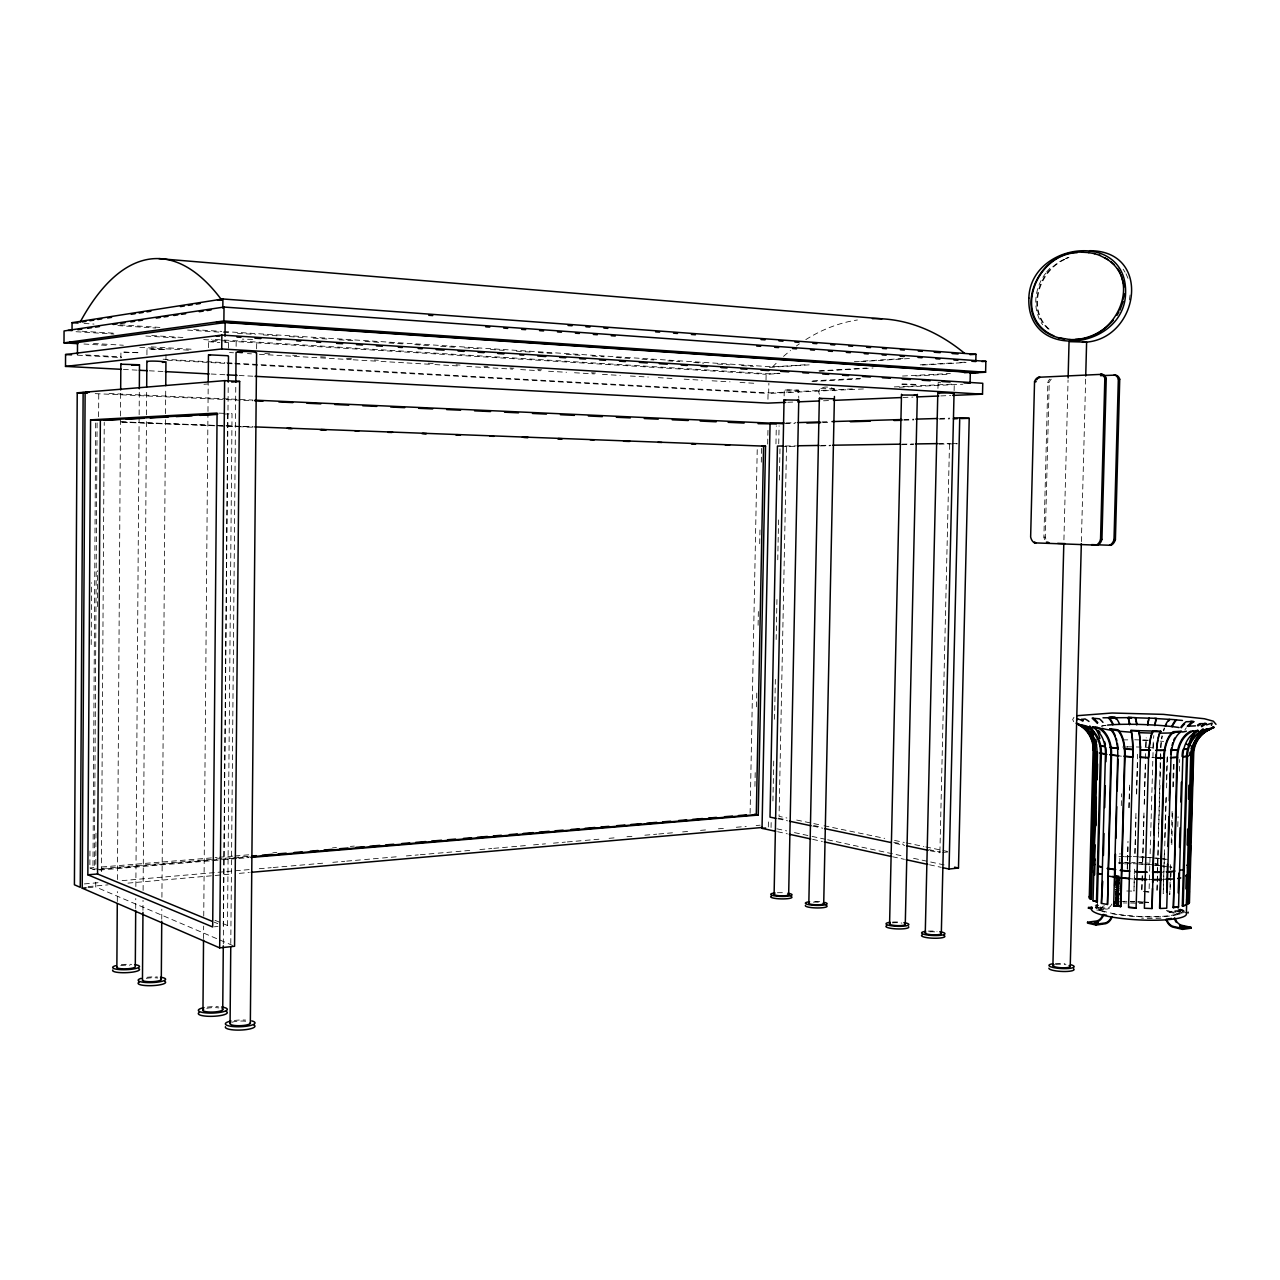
<?xml version="1.0" encoding="UTF-8"?>
<svg xmlns="http://www.w3.org/2000/svg" width="1280" height="1280" viewBox="0 0 1280 1280"><rect width="100%" height="100%" fill="white"/><g stroke="black" fill="none" stroke-linecap="round" stroke-linejoin="round"><path stroke-width="0.75" stroke-dasharray="5 3.75" d="M97.088 422.912L94.352 869.808L89.856 867.968L89.968 850.016M91.2 644.56L91.568 582.72M95.664 422.976L92.96 869.232L214.48 859.12M232.736 945.488L95.728 886.976L95.776 879.008M95.792 864.384L96 830.416M97.376 606.64L97.6 570.688M98.608 416.704L98.768 392.784M101.44 871.664L104.24 422.352M117.296 901.552L117.36 891.568M117.44 879.568L120.48 417.968M120.496 415.968L120.656 391.984M120.88 358.016L120.928 352.016L139.584 352.784L120.928 352.016M135.712 908.512L135.776 898.512M135.856 886.528L139.136 416.752M139.152 414.752L139.312 390.768M142.96 910.352L143.04 900.352M143.104 890.368L146.48 416.832M146.496 414.832L146.688 388.848M146.928 354.896L146.96 348.896L166.032 349.68L146.96 348.896M161.76 919.248L161.824 909.248M161.92 897.264L165.536 415.632M165.552 413.632L165.728 389.648M165.952 359.68L166 353.68M203.552 938.576L203.664 926.112M203.744 916.144L207.952 413.392M207.968 411.488L208.208 383.44M208.496 347.664L208.56 341.504L217.312 341.248M223.312 943.84L228.224 384.176M228.544 348.192L228.592 342.208L224.8 341.632M227.488 925.472L232.032 413.68L227.776 413.504L223.28 925.904L227.488 925.472L214.704 920.208M230.784 943.52L235.792 384.304M236.128 346.352L236.192 338.368M256.64 348.88L256.704 340.896M750.096 813.344L757.248 448.32M754.928 786.384L755.2 772.464M756.496 706.832L756.8 690.912M758.096 625.28L758.4 609.36M759.696 543.712L760.016 527.808M761.296 462.16L761.584 448.24M766.016 380.112L766.128 374.32L779.984 373.504M767.952 399.264L768.064 393.472L863.488 388.944M767.68 444.096L768 428.128M234.816 363.2L768.688 392.912L768.88 383.232M768.304 826.944L768.464 818.976M775.952 443.856L776.304 425.888M771.056 827.536L771.216 819.552M778.736 443.808L779.088 425.824M772.928 800.976L773.76 759.12M774.56 719.248L775.36 679.392M776.16 639.52L776.992 597.664M777.76 559.792L778.56 519.92M779.36 480.064L780 448.176M784.128 395.904L784.256 389.92L798.464 390.08L798.8 398.256M794.448 446.304L786.528 446.432L779.056 816.368L786.88 818M819.44 394.272C814.368 384.048 839.776 385.152 834.48 394.448M937.92 388.448L938.192 382.352M947.616 851.984L939.888 852.784L949.504 443.424L957.28 443.744M954.112 390.624L954.256 384.624M1044.736 539.632A9.04 6.336 -88.9 0 1 1043.904 537.136L1047.84 382.416A7.12 4.944 -84.7 0 1 1049.888 379.104M1045.856 539.056A9.04 6.352 -88.9 0 1 1045.28 537.152L1049.232 382.512A7.104 4.944 -84.7 0 1 1051.28 379.2M1063.92 539.856L1068.064 379.952M1081.376 541.584L1085.68 378.016M1098.4 907.36L1096.448 907.712L1097.888 907.488M1098.64 907.52L1095.856 907.28L1098.112 907.568M1097.296 907.072L1097.392 903.088M1119.728 863.136L1120 853.232M1121.296 805.648L1121.616 793.76M1127.216 869.024L1127.984 841.296M1128.896 807.616L1129.6 781.856M1127.392 869.184L1127.984 847.376M1129.072 807.728L1129.616 787.904M1134.416 869.168L1133.984 891.12L1134.416 875.264M1134.848 853.312L1136 811.712M1136.48 793.872L1137.568 754.256M1135.024 853.456L1136 817.776M1136.656 793.984L1137.584 760.288M1142.224 875.6L1141.776 891.472L1142.352 875.456M1142.608 861.728L1143.984 812.128M1144.192 804.208L1145.408 760.56M1145.456 758.576L1145.632 752.64M1142.736 861.584L1144 816M1144.32 804.096L1145.536 760.496M1143.6 891.6L1149.04 892L1153.2 746.992A28.032 3.536 -87.7 0 1 1153.424 741.2M1160.448 753.536L1156.976 892.608M1157.024 890.624L1158.416 840.928M1158.64 832.976L1159.984 785.28M1160.192 777.328L1160.976 749.504M208.56 341.68L219.84 342.624M798.96 390.288L784.256 390.016M1164.336 853.744L1163.216 893.584L1166.368 795.888M1164.784 837.808L1165.952 795.968M1166.4 780.032L1167.136 754.128M1166.592 787.936L1167.536 754.08M1170.592 864.688L1169.744 894.656L1170.864 878.592M1171.216 842.72L1172.176 808.784M1172.8 786.816L1173.536 760.848M1170.928 876.608L1171.2 866.624M1171.824 844.656L1172.784 810.72M1173.456 786.768L1174.192 760.816M1177.792 826.576L1178.064 816.704M1179.36 771.296L1179.696 759.456M1177.888 911.744L1180.784 911.584M1188.096 912.976L1179.424 911.12L1179.456 910.256L1171.44 911.328A10.368 7.056 -80.3 0 1 1167.632 910.384M1179.136 911.584L1178.096 911.552M1178.736 911.632L1180.256 911.68M1129.376 299.952L1130.176 294.496M228.592 342.208L224.656 342.656M834.608 388.448L819.552 388.288M1111.856 904L1111.312 905.072A10.384 7.312 80.4 0 1 1104.928 908.064L1096.656 906.24L1096.624 907.104L1106.016 909.104A11.264 7.92 80.4 0 0 1111.808 905.664M1097.712 907.696L1095.856 907.504L1097.92 907.6M1045.76 273.184C1034.432 287.568 1031.824 309.312 1042.624 324.736M1149.04 892L1143.728 891.456M1046.64 271.936L1050.704 267.36M1073.952 717.344L1072.656 719.488L1073.744 721.728M1064.128 259.328C1037.808 271.024 1025.44 311.136 1050.16 330.672M1064.832 259.408C1039.216 270.896 1026.336 309.504 1049.584 329.52M1065.456 258.592L1068.256 257.392M1066.144 258.656L1068.944 257.456M1095.904 907.392L1098.64 907.808M1101.264 726.16L1105.552 725.312M1179.424 911.12L1170.352 912.272A11.232 7.648 -80.3 0 1 1166.432 910.384M1178.768 911.776L1180.608 911.408L1178.528 911.296M1183.312 912.768L1180.112 913.184A10.416 7.056 -80.3 0 1 1174.784 910.64M1098.784 909.248L1106.992 908.192M1098.912 910.112L1107.136 909.056M214.448 926.8L217.984 926.448M88 887.648L95.728 886.976M84.352 883.92L98.272 882.704M122.128 880.64L233.424 870.96M235.408 870.784L249.328 869.584M259.264 868.72L271.184 867.68M273.184 867.504L289.072 866.128M291.072 865.952L306.96 864.576M308.96 864.4L324.848 863.008M332.8 862.32L344.736 861.296M346.72 861.12L362.624 859.728M364.608 859.568L380.512 858.176M382.496 858L398.4 856.624M406.352 855.936L418.272 854.896M420.256 854.72L436.16 853.344M438.144 853.168L454.048 851.792M456.032 851.616L471.936 850.24M479.888 849.536L491.808 848.512M493.792 848.336L509.696 846.944M511.68 846.784L525.6 845.568M533.552 844.88L545.472 843.84M553.424 843.152L565.344 842.112M567.344 841.936L583.232 840.56M585.232 840.384L599.136 839.184M609.072 838.32L617.024 837.616M626.96 836.752L634.912 836.064M644.848 835.2L656.784 834.176M658.768 834L672.688 832.784M682.624 831.92L690.576 831.232M700.512 830.368L708.464 829.68M718.4 828.816L726.352 828.128M736.288 827.264L746.224 826.4M756.16 825.536L760.128 825.184M88.192 886.608L108.08 884.864M127.968 883.12L231.376 874.048M239.328 873.36L249.28 872.48M216.464 858.96L250.336 856.144M98.32 869.472L249.408 856.88M99.728 870.048L221.088 859.92M223.072 859.744L237.008 858.576M238.992 858.416L248.944 857.584M89.856 867.968L93.84 867.632M101.792 866.976L217.136 857.44M219.12 857.264L233.04 856.112M235.024 855.952L248.944 854.8M272.816 852.832L276.784 852.496M332.48 847.888L336.448 847.568M350.368 846.416L354.352 846.08M203.936 384.288L207.904 383.968M1180.08 914.064L1179.008 914.128A11.28 7.648 -80.3 0 1 1173.664 910.144M223.76 331.52L772.624 366.848L808.512 364.56M854.384 361.648L906.224 358.352M769.44 367.376L809.168 364.864M860.8 361.584L910.448 358.448M779.248 373.232L769.312 373.824L211.488 339.264M818.96 370.88L866.608 368.048M920.224 364.864L951.984 362.976M959.936 362.496L965.888 362.144M819.568 371.168L873.024 368M922.512 365.056L954.192 363.184M956.16 363.072L966.064 362.48M812.752 380.864L860.624 378.288M902.512 376.048L950.368 373.472M811.968 381.504L859.888 378.944M915.808 375.952L949.744 374.144M224.048 414.096L232.032 413.68M768.688 392.912L854.416 388.816M894.288 386.912L954.112 384.048M899.28 387.248L962.896 384.224M787.744 402.288L795.696 401.952M823.52 400.8L829.488 400.544M903.008 397.488L912.96 397.072M940.784 395.92L950.72 395.504M786.032 422.944L796.016 422.64M821.968 421.888L829.952 421.648M903.824 419.488L913.808 419.184M939.776 418.432L949.76 418.144M785.072 423.648L794.976 423.36M822.688 422.56L830.608 422.336M903.872 420.208L913.776 419.92M939.52 419.184L949.424 418.896M785.344 445.952L795.872 445.936M820.944 445.408L830.832 445.248M902.032 444.144L913.904 443.968M938.352 443.744L950.224 443.552M820.224 445.92L830.128 445.76M901.488 444.688L913.376 444.496M939.136 444.112L956.976 443.84M252.576 339.392L242.352 339.12M1043.904 537.136L1045.28 537.152M1126.784 890.992L1133.984 891.12M781.664 446.24L786.528 446.432M121.04 421.824L252.736 426.816M121.6 421.968L253.2 426.96M122.496 422.288L236.272 426.592M238.272 426.672L252.24 427.2M218.864 413.136L225.984 413.424M109.104 393.52L252.944 400.064M95.2 393.632L252.928 400.784M123.376 369.424L137.344 370.16M149.312 370.784L163.28 371.52M211.168 374.016L225.136 374.752M239.104 375.488L255.056 376.32M85.408 354.896L121.264 356.896M163.104 359.216L224.864 362.656M226.848 362.768L232.832 363.104M77.536 355.184L121.456 357.616M167.344 360.16L225.232 363.376M227.216 363.488L233.216 363.824M235.2 363.936L768.064 393.472M93.456 343.472L123.344 345.232M151.232 346.864L191.088 349.216M264.8 353.552L272.768 354.032M292.688 355.2L296.672 355.44M320.592 356.832L326.56 357.184M346.496 358.368L352.464 358.72M374.384 360L378.368 360.24M428.176 363.168L434.16 363.52M456.08 364.816L460.064 365.056M483.968 366.448L487.952 366.688M509.872 367.984L513.856 368.208M537.76 369.616L541.744 369.856M591.552 372.784L595.536 373.024M83.936 344.016L109.872 345.536M139.776 347.296L191.632 350.336M229.52 352.544L233.504 352.784M247.456 353.6L251.456 353.84M259.424 354.304L351.152 359.664M353.152 359.792L379.072 361.312M381.072 361.424L404.992 362.832M406.992 362.944L432.912 364.464M434.912 364.576L458.832 365.984M466.816 366.448L512.688 369.136M520.656 369.6L540.592 370.768M548.576 371.232L566.528 372.288M574.496 372.752L594.448 373.92M602.416 374.384L620.368 375.44M630.336 376.016L648.288 377.072M658.256 377.648L674.208 378.592M684.176 379.168L702.128 380.224M712.096 380.8L730.048 381.856M740.016 382.448L755.968 383.376M82 331.232L113.872 333.2M151.728 335.552L185.584 337.648M76.032 331.712L113.92 334.064M145.84 336.032L175.76 337.872M203.68 339.6L766.128 374.32M1047.84 382.416L1049.232 382.512M119.984 324.848L159.904 327.408M193.824 329.6L221.776 331.392M84.032 323.44L94 324.08M117.904 325.6L155.76 328.032M187.648 330.08L221.52 332.256M223.504 332.368L229.488 332.752M237.456 333.264L255.392 334.416M263.36 334.928L279.296 335.952M289.264 336.592L305.2 337.616M313.168 338.128L329.104 339.152M339.072 339.792L355.008 340.8M364.976 341.44L378.912 342.336M388.88 342.976L404.816 344M414.784 344.64L430.72 345.664M440.688 346.304L454.64 347.2M464.592 347.824L480.528 348.848M490.496 349.488L504.448 350.384M516.4 351.152L530.352 352.048M538.32 352.56L554.256 353.584M566.208 354.352L580.16 355.248M592.112 356L604.064 356.768M616.032 357.536L629.968 358.432M641.92 359.2L653.888 359.968M667.824 360.864L679.792 361.632M693.728 362.528L703.696 363.152M717.648 364.048L729.6 364.816M741.552 365.584L753.504 366.352M940.816 382.816L938.064 382.464M1096.688 909.984L1097.792 910.16A11.296 7.92 80.4 0 0 1104.208 905.504M1096.016 907.952L1095.2 907.728M796.672 820.048L822.112 825.344M824.064 825.744L884.72 838.368M894.512 840.416L904.288 842.448M906.24 842.848L923.856 846.528M925.808 846.928L947.344 851.408M778.464 818.144L786.272 819.776M813.632 825.504L821.44 827.152M893.728 842.272L903.504 844.32M928.896 849.632L940.624 852.096M777.824 818.784L787.584 820.832M812.96 826.144L822.736 828.192M894.976 843.36L904.736 845.408M930.112 850.736L939.888 852.784M1179.456 910.256L1184.656 911.376M1169.456 911.264L1178.128 913.12M1169.28 912.112L1177.936 913.984M776.912 828.816L786.672 830.912M794.48 832.608L810.096 835.984M812.048 836.4L825.712 839.344M827.664 839.776L903.808 856.224M913.568 858.32L946.768 865.488M777.616 831.728L787.36 833.856M812.672 839.36L822.416 841.488M892.544 856.752L904.4 859.328M929.568 864.8L941.28 867.36M1095.856 907.504L1097.712 907.84M214.16 922.144L217.808 923.648M1123.152 269.184L1125.056 272.208M1126 273.728L1128.144 278.608M772.624 366.848A298.352 189.632 88.9 0 1 778 361.488M783.52 356.4A298.352 189.632 88.9 0 1 790.592 350.448M796.384 346.016A298.352 189.632 88.9 0 1 799.328 343.904M805.808 339.616A298.352 189.632 88.9 0 1 857.408 319.984M1184.832 730.016A29.328 19.984 -83.3 0 1 1186.336 727.776M1153.072 747.056A28.96 3.648 -87.7 0 1 1153.312 741.104M1153.6 738.352A28.032 3.536 -87.7 0 1 1153.808 735.568M1145.792 746.688A28.928 3.728 -87.6 0 1 1146.208 737.776M1145.92 746.608A28 3.616 -87.6 0 1 1146.32 737.984M1160.624 747.568A29.056 12.32 -85.7 0 1 1161.984 735.808M1163.392 730.416A29.056 12.32 -85.7 0 1 1164.256 727.952M1161.04 747.52A28.112 11.92 -85.7 0 1 1162.352 736.128M1163.712 730.912A28.112 11.92 -85.7 0 1 1164.544 728.512M1178.704 909.008A41.696 7.232 3 0 1 1139.872 916.432A41.696 7.232 3 0 1 1098.656 905.264M1119.44 901.76A41.696 7.232 3 0 1 1127.376 901.616M1130.832 901.632A41.696 7.232 3 0 1 1134.368 901.728M1137.92 901.856A41.696 7.232 3 0 1 1148.544 902.592M1180.304 909.008A43.376 7.52 3 0 1 1161.472 916.736A43.376 7.52 3 0 1 1108.512 912.976M1104.72 912.032A43.376 7.52 3 0 1 1099.6 904.032M1123.424 901.344A43.376 7.52 3 0 1 1126.928 901.328M1130.512 901.344A43.376 7.52 3 0 1 1134.192 901.44M1143.44 901.904A43.376 7.52 3 0 1 1148.928 902.336M1101.856 726.128A43.52 4.128 2.1 0 1 1106.08 725.28M1103.088 906.112A10.416 7.296 80.4 0 1 1096.704 909.12M1166.064 879.168A47.6 7.472 2.8 0 1 1162.8 879.328M1152.208 879.488A47.6 7.472 2.8 0 1 1148.496 879.44M1124.48 863.856A47.6 7.472 2.8 0 1 1127.984 863.856M1138.816 864.128A47.6 7.472 2.8 0 1 1142.464 864.32M1146.112 864.544A47.6 7.472 2.8 0 1 1149.728 864.816M1153.28 865.12A47.6 7.472 2.8 0 1 1158.464 865.648M1160.128 865.856A47.6 7.472 2.8 0 1 1164.976 866.496M1124.672 856.752A47.6 7.328 2.8 0 1 1128.176 856.752M1139.008 857.04A47.6 7.328 2.8 0 1 1144.496 857.312M1146.304 857.44A47.6 7.328 2.8 0 1 1149.92 857.696M1153.472 858A47.6 7.328 2.8 0 1 1158.656 858.528M1160.336 858.72A47.6 7.328 2.8 0 1 1166.72 859.584M1133.088 879.008A49.152 7.712 2.8 0 1 1129.232 878.704M1118.752 863.696A49.152 7.712 2.8 0 1 1131.28 863.664M1133.136 863.696A49.152 7.712 2.8 0 1 1146.32 864.32M1148.176 864.448A49.152 7.712 2.8 0 1 1153.712 864.912M1155.504 865.088A49.152 7.712 2.8 0 1 1160.784 865.664M1162.48 865.888A49.152 7.712 2.8 0 1 1167.392 866.576M1168.944 866.816A49.152 7.712 2.8 0 1 1171.92 867.328M1118.944 856.608A49.152 7.568 2.8 0 1 1131.472 856.56M1133.344 856.608A49.152 7.568 2.8 0 1 1138.976 856.8M1140.864 856.896A49.152 7.568 2.8 0 1 1146.512 857.216M1148.384 857.344A49.152 7.568 2.8 0 1 1153.904 857.808M1155.712 857.968A49.152 7.568 2.8 0 1 1160.992 858.544M1162.688 858.752A49.152 7.568 2.8 0 1 1167.584 859.424M1123.408 902.976A47.552 8.288 3 0 1 1126.912 902.976M1130.48 903.008A47.552 8.288 3 0 1 1143.216 903.568M1177.664 908.784A47.552 8.288 3 0 1 1183.424 910.976M1160.976 918.208A46.064 8 3 0 1 1141.632 918.192M1095.152 905.392A46.064 8 3 0 1 1097.856 904.368M1130.768 901.76A46.064 8 3 0 1 1134.272 901.84M1137.808 901.984A46.064 8 3 0 1 1143.12 902.288M1144.88 902.416A46.064 8 3 0 1 1148.368 902.688M1182.064 909.44A46.064 8 3 0 1 1184.048 910.752M1118.496 862.704A46.096 7.216 2.8 0 1 1123.328 862.592M1124.992 862.576A46.096 7.216 2.8 0 1 1128.384 862.576M1138.88 862.848A46.096 7.216 2.8 0 1 1142.432 863.024M1154.592 863.952A46.096 7.216 2.8 0 1 1157.92 864.32M1124.528 862.336A47.6 7.44 2.8 0 1 1128.016 862.336M1131.584 862.384A47.6 7.44 2.8 0 1 1135.216 862.48M1138.864 862.624A47.6 7.44 2.8 0 1 1142.512 862.8M1146.16 863.024A47.6 7.44 2.8 0 1 1149.76 863.296M1155.072 863.76A47.6 7.44 2.8 0 1 1158.496 864.128M1122.784 739.888A47.712 4.864 2.2 0 1 1127.872 739.872M1142.24 740.144A47.712 4.864 2.2 0 1 1147.728 740.368M1160.224 741.136A47.712 4.864 2.2 0 1 1163.616 741.408M1155.616 757.68A47.696 5.024 2.2 0 1 1151.872 757.616M1122.592 747.04A47.696 5.024 2.2 0 1 1127.664 747.008M1149.36 747.6A47.696 5.024 2.2 0 1 1152.976 747.808M1121.44 756.16A49.264 5.184 2.2 0 1 1118 755.824M1127.168 746.832A49.264 5.184 2.2 0 1 1132.64 746.88M1136.352 746.96A49.264 5.184 2.2 0 1 1147.68 747.36M1134.688 739.792A49.28 5.024 2.2 0 1 1149.76 740.32M1055.424 963.52A12.608 2.528 2.9 0 1 1064.944 963.744M1055.52 964.48A8.672 1.744 2.9 0 1 1065.968 964.736M121.376 964.656A13.472 2.688 -2.1 0 1 131.616 964.368M120.72 965.68A9.264 1.84 -2.1 0 1 129.904 965.184M146.944 977.28A13.776 2.832 -2.1 0 1 157.424 976.976M146.32 978.368A9.472 1.952 -2.1 0 1 157.808 978.016M234.352 1020.464A14.816 3.36 -1.9 0 1 245.632 1020.08M232.048 1022.24A10.192 2.32 -1.9 0 1 248.176 1021.664M207.28 1007.088A14.496 3.2 -2 0 1 218.32 1006.72M206.768 1008.304A9.968 2.192 -2 0 1 218.864 1007.904M777.392 892.736A10.672 1.872 1.3 0 1 782.832 892.736M814.752 901.488A10.896 1.952 1.5 0 1 820.336 901.76M813.344 902.144A7.504 1.344 1.5 0 1 820.768 902.496M892.592 922.064A11.44 2.144 1.9 0 1 901.296 922.272M892.368 922.864A7.872 1.472 1.9 0 1 901.904 923.088M928.176 931.12A11.696 2.224 2.1 0 1 937.056 931.344M929.76 931.808A8.048 1.536 2.1 0 1 937.76 932.192M901.824 384.144L917.6 384.416L901.824 384.144"/><path stroke-width="1.5" d="M77.952 343.68L64 342.864L64.064 330.976L224.016 307.056L985.856 361.312L985.6 372.24L969.712 373.088M121.376 369.328L65.504 366.4L65.568 354.528L221.856 335.088L982.768 383.28L982.512 394.176L952.704 395.408M971.824 361.264L975.808 361.552L975.984 354.288L222.912 298.976L72.08 322.672L72.032 330.608L68.128 330.368M83.136 392.336L77.232 392.816L74.416 884.784L80.24 887.312L83.136 392.336L89.024 392.352M77.44 354.448L77.52 342.528L225.136 322.56L225.008 336.32M82.208 888.16L85.12 392.176L224.624 380.64L239.648 381.408L234.56 946.272L219.68 947.872L82.208 888.16L86.08 887.824M87.84 874.8L90.576 419.84L217.088 413.056L212.688 926.976L87.84 874.8L97.552 873.984L212.336 921.392M97.552 873.984L100.352 420.208L217.824 414.032M116.864 967.504L117.28 903.552M120.672 389.984L120.848 364M135.696 910.512L135.296 966.48A9.264 1.84 -2.1 0 1 125.776 968.848A9.264 1.84 -2.1 0 1 116.96 967.024M139.328 388.768L139.488 364.768L120.848 364.208L121.648 364.496M142.464 980.272L142.96 912.352M146.688 386.864L146.88 360.88M161.296 979.2L161.744 921.248M165.76 385.664L165.936 361.68M202.96 1010.464L203.536 940.08M208.224 381.568L208.448 355.488M65.504 366.4L221.728 348.96L221.856 335.088M222.832 308.192L222.912 298.976M64 342.864L223.888 320.96L224.016 307.056M219.68 947.872L224.624 380.64M222.736 1009.792L223.296 945.84M228.256 382.176L228.48 356.192M230.08 1023.408L230.752 947.52M235.808 382.304L236.08 352.352M250.336 1023.296L256.592 352.88M1064.56 339.024C1005.616 329.728 1032.416 247.648 1083.152 252.304M1053.792 335.84C1011.056 317.328 1036.08 253.584 1077.184 252.704M763.568 446.224L756.304 814.64L251.392 856.72M250.928 857.424L758.24 815.056L765.536 446.192L254.736 426.896M775.664 831.312L762.032 828.336L770.064 423.408L784.032 422.992M774.096 894.56L784.048 399.904M788.656 894.896L798.752 400.16L784.048 399.904L785.536 400.192M808.832 903.104L819.344 398.272M823.712 903.808L834.432 396.448M889.584 923.776L901.504 394.24M905.264 924.528L917.36 394.384M925.264 932.912L937.824 392.432M941.312 933.696L954.064 392.624M949.04 869.04L959.744 417.84L969.216 418.32L958.48 868.016L949.04 869.04L943.2 867.776M1102.08 374.32L1038.704 377.264A7.232 4.992 -84.8 0 0 1034.544 381.68L1030.64 536.992A9.168 6.384 -88.9 0 0 1034.512 542.864L1097.536 545.168A9.344 6.704 -88.9 0 0 1101.936 539.408L1106.24 378.464A7.36 5.248 -84.2 0 0 1102.08 374.32L1100.672 374.208A7.376 5.248 -84.2 0 1 1104.832 378.368L1106.24 378.464M1052.896 965.568L1063.808 543.84M1068.112 377.952L1069.04 341.984L1070.176 341.664L1086.608 342.112L1085.728 376.016M1070.224 966.464L1081.328 543.584M1087.552 922.208L1087.52 923.104L1096.096 925.072L1105.776 923.696A11.616 8.08 -79.6 0 0 1112.288 916.624L1111.152 917.648A10.704 7.456 -79.6 0 1 1104.656 923.024L1096.128 924.176L1087.552 922.208L1096.064 921.072A10.656 7.456 -79.5 0 0 1102.56 915.728L1103.12 914.448L1106.544 915.216M1091.728 908.88L1088.416 908.16L1091.728 906.88M1081.776 725.488A29.984 29.744 -28.9 0 1 1095.36 751.152L1091.408 899.248L1090.432 899.232L1089.264 897.92L1093.136 749.456A28.944 28.176 45.6 0 0 1092.688 743.616M1090.832 872.736L1091.2 858.816M1092.048 827.024L1092.464 811.12M1093.36 777.312L1093.792 761.424M1090.88 874L1091.376 857.696M1092.144 826.128L1092.64 810.144M1093.424 778.256L1093.856 762.304M1090.432 899.232L1094.384 751.152A29.024 28.784 -28.9 0 0 1078.704 724.832L1076.16 723.2L1079.136 723.968M1097.536 545.168L1096.128 545.152A9.344 6.704 -88.9 0 0 1100.544 539.392L1104.832 378.368M1093.744 860.56L1096.64 751.952M1093.04 900.704L1097.008 752.096A29.2 26.256 -77.4 0 0 1082.864 726.208L1080.56 724.64L1086.688 726.08A30.272 27.2 -77.4 0 1 1101.344 752.88L1097.344 901.968L1093.04 900.704L1097.344 901.968M1094.608 860.656L1095.04 844.864M1095.504 827.072L1096.304 797.44M1096.768 779.664L1097.52 752M1094.608 874.912L1095.04 859.056M1095.936 825.36L1096.304 811.488M1097.152 779.792L1097.568 763.936M1098.128 922.384L1095.856 922.592L1097.584 922.416M1096.096 925.072L1096.128 924.176M1096.464 902.016L1100.448 752.928A29.296 26.336 -77.4 0 0 1086.272 726.96L1080.384 725.072M1097.168 922.56L1094.496 922.208L1097.872 922.496M1095.056 727.2L1100.064 728.08A30.576 21.712 -82.6 0 1 1111.552 754.528L1107.504 904.48L1101.44 903.392L1105.456 753.824A29.52 20.992 -82.6 0 0 1094.336 728.288L1092.352 727.248L1093.344 726.688M1102.72 881.376L1101.44 903.392M1103.424 855.456L1104 833.52M1104.704 807.6L1105.296 785.664M1105.936 761.728L1106.144 753.76A30.496 21.696 -82.6 0 0 1105.872 747.696M1114.016 539.536L1118.336 379.152A7.44 5.328 -84.1 0 0 1114.112 375.008L1115.504 375.104A7.44 5.328 -84.1 0 1 1119.728 379.248L1115.408 539.552A9.408 6.8 -88.8 0 1 1110.944 545.28L1109.536 545.28A9.408 6.8 -88.8 0 0 1114.016 539.536L1115.408 539.552M1113.664 905.744L1117.744 755.376A29.776 13.36 -85.4 0 0 1110.944 730.16L1109.792 728.72L1118.032 729.808A30.832 13.76 -85.4 0 1 1125.024 755.888L1120.912 906.512L1113.664 905.744L1120.912 906.512M1114.112 905.6L1114.224 901.648M1114.64 885.824L1115.504 854.176M1115.936 838.352L1116.784 806.704M1117.216 790.88L1118.08 759.232M1120.464 906.656L1124.576 756A29.84 13.312 -85.4 0 0 1117.808 730.72L1109.696 729.168M1128.688 907.312L1136.24 907.872L1128.544 907.472L1132.816 756.432A30.96 4.256 -87.6 0 0 1131.152 730.656L1131.072 731.6A29.952 4.128 -87.6 0 1 1132.688 756.56M1136.096 908.032L1140.4 756.832A30.992 4.16 -87.6 0 0 1138.784 731.04L1138.704 731.984A29.984 4.032 -87.6 0 1 1140.256 756.96M1152.448 888.496L1152.08 908.56L1156.288 757.408A30.048 5.776 -89.7 0 1 1160.208 732.592L1160.768 731.232L1138.16 730.656M1152.608 882.544L1153.776 840.784M1153.936 834.816L1155.056 795.056M1155.216 789.088L1156.112 757.28A31.04 5.968 -89.7 0 1 1156.224 754.192M1159.552 908.304L1163.792 757.28A31.024 15.392 87.7 0 1 1173.12 731.696L1181.424 731.168L1180.064 732.528A29.984 14.96 87.7 0 0 1170.992 757.296L1166.736 908.192L1160.048 908.48L1164.288 757.424A30.016 14.896 87.7 0 1 1173.312 732.624L1181.504 731.632M798.752 400.256L797.28 400.4M1166.704 892.128L1167.488 864.336M1167.984 846.48L1168.816 816.704M1169.264 800.816L1170.048 773.024M1198.304 730.864L1196.144 731.776A29.856 22.432 83.3 0 0 1182.832 756.608L1178.56 906.944L1173.376 907.632L1176.912 756.864A30.912 23.168 83.3 0 1 1190.64 731.184L1198.304 730.864L1195.504 730.64M1173.376 907.632L1177.648 756.992A29.904 22.416 83.3 0 1 1190.944 732.112L1193.104 731.2M1178.224 892.944L1178.784 873.168M1179.52 847.456L1180.08 827.68M1180.8 801.968L1181.36 782.192M1190.736 754.144L1186.368 904.992L1183.2 906L1182.304 905.872L1186.576 755.936A30.784 28.304 70.7 0 1 1203.328 730.048L1209.328 729.008L1206.832 730.432A29.712 27.344 70.6 0 0 1190.656 755.44M1174.88 918L1175.392 919.328A10.832 7.872 78.8 0 0 1181.984 925.344L1190.992 927.328L1190.976 928.224L1182.656 929.392L1182.688 928.496L1173.68 926.496A10.864 7.872 78.9 0 1 1167.088 920.464L1166.576 919.12L1171.568 918.448M1183.2 906L1187.488 756.048A29.792 27.392 70.7 0 1 1203.696 730.96L1209.488 729.472M1185.92 888.912L1186.32 874.96M1187.168 845.056L1187.632 829.104M1188.48 799.2L1188.88 785.232M1187.456 875.52L1186.368 913.664A47.552 8.288 3 0 1 1136.24 919.76A47.552 8.288 3 0 1 1092 907.952M1189.408 833.952L1189.536 829.968M1190.672 790.08L1190.784 786.096M1187.584 903.648L1191.856 754.592A30.992 29.984 24.7 0 1 1209.952 728.416L1213.84 727.168L1210.352 729.312A30 29.024 24.7 0 0 1192.848 754.672L1188.576 903.728L1187.584 903.648L1188.784 890.544M1189.312 891.2L1189.024 901.072L1188.048 901.056L1188.512 885.264M1189.072 865.52L1189.744 841.824M1190.144 828L1191.056 796.416M1191.392 784.576L1192.24 754.96M1188.096 912.976L1188.128 912.112M1189.472 866.768L1190.096 844.976M1190.544 829.12L1191.344 801.392M1191.856 783.552L1192.592 757.808M1189.76 875.408L1190.608 845.808M1191.056 830.016L1191.904 800.4M1192.304 786.576L1193.152 756.976M1188.576 903.728L1189.44 902.496L1193.696 753.92A29.904 28.928 24.6 0 1 1211.152 728.64L1214.016 727.616M1129.568 724.768A27.984 4.928 -89.5 0 0 1128.464 719.232L1128.064 717.44L1131.776 717.584M1075.536 339.408C1115.616 339.92 1144.192 279.824 1104.576 257.728M1124.56 293.936L1123.04 299.344M1112.816 724.832A28.048 13.024 88.2 0 0 1109.632 719.28C1105.792 716.416 1115.104 716.496 1116.288 718.384A28.96 13.536 88.2 0 1 1119.6 724.112M1116.064 719.2L1114.928 717.408M1147.6 724.64A28.928 3.728 -87.6 0 1 1148.72 718.992L1148.976 718.096L1152.752 718.224L1156.208 718.432L1155.952 719.344A28.96 3.648 -87.7 0 0 1154.864 724.992M1123.232 301.216L1119.936 310.176M1092.352 727.248L1097.904 727.488M1183.952 926.656L1182.128 926.944L1182.72 926.4M1180.272 926.768L1183.168 926.608M1116.992 315.312L1118.96 311.888M1156.816 731.232L1153.152 731.088L1152.608 732.448A30.048 5.68 -89.7 0 0 1148.752 757.264M1094.496 922.512L1098.064 922.288M1172.128 726.848A28.176 11.888 -85.7 0 1 1175.312 721.472L1176.432 719.76L1175.168 720.656A29.104 12.272 -85.7 0 0 1171.872 726.192M1175.952 719.776L1169.296 719.264L1168.512 720.128A29.056 12.32 -85.7 0 0 1165.2 725.664M1168.656 720.96L1169.68 719.824M1113.376 320.144C1102.704 332.768 1086.208 340.384 1069.632 339.536M1180.56 926.656L1182.816 926.784M1183.232 926.736L1181.008 926.384L1182.576 927.04M1090.384 895.344L1089.232 896.528L1090.192 896.592M1129.712 724.144A28.912 5.088 -89.5 0 0 1128.56 718.432L1128.272 717.504L1131.968 717.52L1135.424 717.648L1135.728 718.56A28.912 5.184 -89.5 0 1 1136.896 724.288M1135.424 717.648L1135.632 719.376M1153.152 731.088L1152.56 731.504A31.04 5.872 -89.7 0 0 1148.576 757.136L1144.384 908.24L1152.08 908.56M1160.768 731.232L1160.16 731.648A31.04 5.968 -89.7 0 0 1159.056 734.368M1188.352 726.464A28.384 19.344 -83.3 0 1 1191.84 723.232L1193.632 721.552L1191.568 722.384A29.328 19.984 -83.3 0 0 1187.968 725.728M1192.848 721.552L1186.112 721.728A29.248 19.968 -83.3 0 0 1180.88 727.088M1201.632 726.672A28.656 25.216 -78.7 0 1 1203.952 725.232L1206.256 723.632L1199.888 723.648A29.504 25.984 -78.7 0 0 1197.504 725.12M1205.248 723.6L1203.6 724.384A29.6 26.048 -78.7 0 0 1201.2 725.856M1195.84 730.848L1198.176 730.4M1206.464 729.504L1208.224 728.864M1115.472 717.456L1108.496 717.488M1182.304 905.872L1186.368 904.992M1102.96 722.384A29.104 20.704 84.8 0 0 1099.408 718.816L1092.176 718.144L1093.936 719.936A28.224 20.032 84.9 0 1 1097.376 723.392M1209.328 729.008L1205.104 729.408M1206.512 724.848L1212.144 723.152L1211.44 725.376M1077.44 715.664L1112.048 713.008L1163.344 714.368L1204.432 718.752L1213.36 721.2L1216 724.336M1081.072 719.568L1085.024 718.944L1086.624 719.84A29.36 26.096 77.3 0 1 1088.96 721.456M1213.84 727.168L1212.64 727.056M1096.064 921.952L1097.184 921.728M227.744 355.728L208.448 354.784L210.432 355.28M255.792 352.784C255.936 350.752 225.536 351.392 242.24 352.656M82.032 321.968L85.968 321.36M89.904 320.736L93.84 320.128M97.776 319.52L101.712 318.896M107.616 317.968L111.568 317.36M131.248 314.288L135.184 313.68M139.12 313.056L143.056 312.448M146.992 311.824L150.928 311.216M180.448 306.608L184.384 305.984M188.336 305.376L192.272 304.768M196.208 304.144L200.144 303.536M77.904 329.744L81.824 329.152M87.696 328.288L91.616 327.696M95.536 327.12L99.456 326.544M113.168 324.496L117.072 323.92M120.992 323.328L124.912 322.752M130.784 321.872L134.704 321.296M138.624 320.72L142.544 320.128M156.24 318.096L160.16 317.504M164.08 316.928L168 316.352M173.872 315.472L177.792 314.896M181.712 314.304L185.632 313.728M199.328 311.696L203.248 311.104M207.168 310.528L211.088 309.936M833.808 398.816L819.376 398.384L822.192 398.752M1182.688 928.496L1190.992 927.328M1181.008 926.384L1182.144 926.64M1082.464 342.288C1138.48 342.224 1154.048 250.592 1089.616 250.704M1094.56 922.304L1097.376 922.224M1172.64 907.472L1178.56 906.944M953.2 393.744C953.952 392.8 936.544 392.608 939.168 393.584M1107.504 904.48L1110.848 754.592A29.6 21.008 -82.6 0 0 1099.728 728.992L1097.744 727.936M1088.416 908.16L1091.696 907.728M762.032 828.336L765.632 828.016M251.264 872.304L762.336 827.472M252.336 855.984L256.32 855.648M262.288 855.152L272.256 854.32M278.224 853.824L286.208 853.168M294.176 852.496L302.144 851.84M310.112 851.184L318.08 850.512M324.048 850.016L332.016 849.36M339.984 848.688L347.952 848.032M355.936 847.36L363.904 846.704M369.872 846.208L379.84 845.376M385.808 844.88L393.776 844.224M401.744 843.552L409.712 842.896M415.696 842.4L425.664 841.568M431.632 841.072L441.6 840.24M447.568 839.744L455.536 839.088M463.504 838.416L471.472 837.76M477.456 837.264L487.424 836.432M493.392 835.936L501.36 835.28M509.328 834.608L517.296 833.952M523.28 833.456L533.232 832.624M539.216 832.128L549.184 831.296M555.152 830.8L563.12 830.144M571.088 829.472L579.056 828.816M585.04 828.32L594.992 827.488M600.976 826.992L608.944 826.336M616.912 825.664L624.88 825.008M630.864 824.512L640.816 823.68M646.8 823.184L656.752 822.352M662.736 821.856L670.704 821.2M678.672 820.528L686.64 819.872M692.624 819.376L702.576 818.544M708.56 818.048L716.528 817.392M724.496 816.72L732.464 816.064M738.432 815.568L746.416 814.896M231.712 382.048L239.648 381.408M970.032 354.672L975.984 354.288M981.904 361.536L985.856 361.312M964.336 372.72L970.32 372.4L970.064 383.28L964.08 382.912M104.256 420.368L120.224 419.52M126.224 419.216L144.192 418.272M150.176 417.968L168.144 417.024M176.128 416.608L192.096 415.76M200.08 415.344L216.064 414.512M1100.512 375.664L1115.504 375.104M1187.28 726.256L1195.456 725.856M785.76 402.368L767.872 403.12L255.056 376.32M797.68 401.872L819.552 400.96M833.456 400.384L901.024 397.568M916.928 396.912L938.784 396M913.92 395.408L917.344 395.104L901.92 395.04M798.016 422.592L819.968 421.936M831.952 421.584L901.84 419.536M915.808 419.136L937.776 418.496M953.744 418.016L959.744 417.84M776.352 423.904L758.096 423.68M783.088 423.696L254.944 400.16M806.848 423.024L820.72 422.624M850.416 421.76L870.224 421.184M893.984 420.496L901.904 420.272M953.376 418.784L957.344 418.672M961.296 418.56L969.216 418.32M162.384 362.4C172.512 361.776 146.848 360.24 147.648 361.712M1102.976 717.792L1130.112 717.648M761.616 446.256L765.536 446.192M783.36 445.984L777.424 446.08L770.016 817.136L775.872 818.368M797.216 445.776L818.96 445.44M832.816 445.216L900.048 444.176M915.872 443.936L937.632 443.6M1108.4 717.888L1114.832 717.808M1034.512 542.864L1035.904 542.864A9.168 6.384 -88.9 0 1 1034.592 541.936M1100.544 539.392L1101.936 539.408M131.68 365.12L139.424 364.816M1128.016 717.856L1131.6 717.92M1153.184 731.552L1160.784 731.696M1089.264 897.92L1091.408 899.248M1190.976 928.224L1182.976 926.32L1180.352 926.864M1135.312 717.76L1149.344 718.224M1138.448 730.672L1130.8 730.288M1057.712 543.344L1065.072 543.584M1091.6 544.608L1110.944 545.28M90.576 419.84L100.352 420.208M287.088 428.24L291.072 428.4M320.976 429.536L324.976 429.68M354.88 430.816L358.864 430.976M388.768 432.112L392.752 432.256M422.672 433.392L426.656 433.536M456.56 434.672L460.544 434.832M522.352 437.168L528.336 437.408M558.24 438.528L562.24 438.688M590.144 439.744L594.128 439.904M624.048 441.04L630.016 441.264M657.936 442.32L661.92 442.464M691.824 443.6L695.824 443.76M725.728 444.896L729.712 445.04M288.176 428.56L292.16 428.704M320.112 429.76L326.096 429.984M387.984 432.336L391.984 432.48M421.92 433.616L425.92 433.776M455.856 434.912L459.856 435.056M489.792 436.192L493.792 436.336M523.728 437.472L527.712 437.632M557.664 438.768L561.648 438.912M623.536 441.248L629.52 441.488M691.408 443.824L695.408 443.984M725.344 445.104L729.344 445.264M77.232 392.816L87.216 393.28M254.928 400.88L262.912 401.232M278.896 401.968L292.864 402.592M306.848 403.232L320.816 403.856M334.8 404.496L348.768 405.136M362.752 405.76L376.72 406.4M390.704 407.024L404.672 407.664M418.656 408.304L432.64 408.928M446.608 409.568L460.592 410.192M474.56 410.832L490.528 411.552M504.512 412.192L518.496 412.832M532.464 413.456L546.448 414.096M560.416 414.72L574.4 415.36M588.368 415.984L602.352 416.624M616.32 417.264L630.304 417.888M644.272 418.528L658.256 419.152M672.224 419.792L688.208 420.512M700.192 421.056L716.16 421.792M728.144 422.32L744.112 423.056M1130.704 730.672L1138.336 731.04M139.328 370.272L147.312 370.688M165.28 371.616L209.168 373.92M227.136 374.848L237.104 375.376M1082.448 252.224L1089.024 252.624M65.568 354.528L71.552 354.848M1154.576 718.464L1169.184 719.36M69.712 342.08L77.52 342.528M221.728 348.96L982.512 394.176M216.368 335.776L219.824 336M236.96 337.072L240.944 337.328M254.896 338.208L260.864 338.576M276.8 339.584L280.784 339.84M296.72 340.848L300.704 341.088M316.64 342.096L320.624 342.352M336.56 343.36L342.544 343.728M356.496 344.608L362.464 344.992M376.416 345.872L382.384 346.24M398.32 347.248L402.304 347.504M418.24 348.496L422.224 348.752M436.176 349.632L444.144 350.128M458.08 351.008L464.064 351.392M478 352.272L483.984 352.64M497.92 353.52L503.904 353.904M519.84 354.912L523.824 355.152M537.776 356.032L545.744 356.544M559.68 357.424L565.664 357.792M579.6 358.672L585.584 359.056M599.52 359.92L605.504 360.304M619.44 361.184L625.424 361.568M639.36 362.432L647.328 362.944M659.296 363.696L667.264 364.192M681.2 365.072L687.184 365.456M701.12 366.336L707.104 366.704M721.04 367.584L727.024 367.968M740.96 368.848L746.944 369.216M760.88 370.096L768.848 370.608M780.8 371.36L788.768 371.856M802.72 372.736L808.688 373.104M822.64 373.984L828.624 374.368M842.56 375.248L848.544 375.616M862.48 376.496L870.448 377.008M882.4 377.76L890.368 378.256M902.32 379.008L910.288 379.52M922.24 380.272L930.208 380.768M942.16 381.52L950.128 382.032M1034.544 381.68L1035.952 381.776A7.232 4.992 -84.8 0 1 1036.16 381.2M72.08 322.672L78.048 323.056M223.888 320.96L985.6 372.24M218.384 321.712L978.24 372.624M216.48 321.984L975.712 372.768M1038.704 377.264L1040.096 377.36A7.232 4.992 -84.8 0 0 1038.4 378.128M1118.336 379.152L1119.728 379.248M485.776 326.832L489.76 327.104M503.712 328.096L507.696 328.384M521.632 329.376L525.616 329.648M539.568 330.64L543.552 330.928M557.488 331.904L561.472 332.192M575.424 333.184L579.408 333.456M593.344 334.448L597.328 334.736M611.28 335.728L615.264 336M756.688 346.032L760.672 346.304M774.624 347.296L778.608 347.584M792.544 348.56L796.528 348.848M810.48 349.84L814.464 350.112M828.4 351.104L832.384 351.392M846.336 352.384L850.32 352.656M864.256 353.648L868.24 353.936M882.192 354.912L886.176 355.2M900.112 356.192L904.096 356.48M918.048 357.456L922.032 357.744M935.968 358.736L939.952 359.008M953.904 360L957.888 360.288M217.472 299.84L221.792 300.144A372.144 139.424 89 0 0 80.064 322.272M428.752 315.28L432.736 315.568M568.048 325.456L572.032 325.744M585.968 326.768L589.936 327.056M603.872 328.08L607.856 328.368M655.616 331.856L659.6 332.144M673.52 333.168L677.504 333.456M691.44 334.48L695.408 334.768M761.088 339.568L765.056 339.856M778.992 340.88L782.976 341.168M794.912 342.048L798.896 342.336M812.816 343.344L816.8 343.648M830.736 344.656L834.72 344.944M848.64 345.968L852.624 346.256M866.56 347.28L870.528 347.568M882.48 348.448L886.448 348.736M900.384 349.744L904.368 350.048M918.288 351.056L922.272 351.344M934.208 352.224L940.176 352.656M952.128 353.536L958.096 353.968M1188.448 902.432L1189.44 902.496M158.896 258.624L881.888 318.816M1175.008 719.808L1182.448 720.464M1191.024 721.312L1193.632 721.552M1070.32 339.6L1058.32 337.696M1190.096 721.536L1193.744 721.968M1182.512 926.56L1183.872 926.864M1116.464 876.672L1118.464 876.928M1119.136 879.024L1117.888 879.104L1119.12 879.248M1119.104 880.032C1114.4 879.728 1116.848 877.344 1119.152 878.304L1119.008 883.568L1117.824 883.728L1118.976 884.656L1116.256 884.304L1118.944 886.064L1116.208 886.256L1117.296 885.504L1116.224 885.152L1116.272 883.536L1117.328 883.664L1116.304 882.464L1119.024 882.768L1116.32 882.064L1116.352 880.944L1119.104 880.256M1116 893.376L1116.976 893.728L1116 893.6M1118.736 893.728L1117.584 893.584L1118.72 893.968M1118.704 894.736L1115.984 894.384L1116.032 892.608L1118.752 892.96L1118.704 894.96M1204.496 723.344L1206.256 723.632M1088.336 252.544L1094.752 253.664M789.536 821.232L811.008 825.744M824.688 828.608L891.072 842.544M906.688 845.808L928.16 850.32M754.384 814.24L758.24 815.056M954.576 867.184L958.48 868.016M789.296 834.272L810.736 838.944M824.368 841.904L890.816 856.368M906.192 859.712L927.696 864.4M1088.448 907.296L1091.744 908.032M1182.656 929.392L1172.464 927.04A11.776 8.528 78.9 0 1 1165.952 919.328M1095.248 922.368L1097.392 922.464L1095.872 922.416M1181.952 926.224L1180.768 925.888A11.744 8.544 78.8 0 1 1179.568 925.328M1094.048 253.584L1100.192 255.392M1079.504 719.616L1077.136 718.464L1077.424 719.648M1180.368 926.56L1183.872 926.56M1099.488 255.312L1108.384 259.824M1081.68 719.44L1083.28 720.336M1080.8 720L1082.88 721.168M1092.992 718.208L1094.256 719.12A29.152 20.688 84.9 0 1 1097.824 722.688M1111.296 262.048L1114.032 264.448M1189.024 901.072L1186.56 899.744L1188.048 901.056M1109.024 717.552L1109.84 718.464A28.992 13.456 88.2 0 1 1113.136 724.208M1156.208 718.432L1155.984 720.16A28.032 3.536 -87.7 0 0 1154.928 725.632M1117.536 268.576L1120.384 273.12M1121.104 274.752L1124.4 286.72M872.416 318.672A298.352 189.632 88.9 0 1 964.608 353.344M1176.4 922.432A11.744 8.544 78.8 0 1 1174.24 918.192M1181.312 727.76A28.304 19.328 -83.3 0 1 1184.592 724.048M1147.68 725.28A28 3.616 -87.6 0 1 1148.752 719.808M1182.096 756.48A30.848 23.184 83.3 0 1 1182.752 750.416M1156.624 748.272A31.04 5.968 -89.7 0 1 1157.648 740.4M1158.08 738.16A31.04 5.968 -89.7 0 1 1158.544 736.144M1094.656 727.392A30.496 21.696 -82.6 0 1 1096.56 728.752M1098.336 730.384A30.496 21.696 -82.6 0 1 1099.952 732.272M1104.704 741.936A30.496 21.696 -82.6 0 1 1105.392 744.768M1103.072 916.16A11.568 8.08 -79.5 0 1 1098.336 921.28M1165.456 726.304A28.112 11.92 -85.7 0 1 1166.464 724.288M1112.352 730.528A30.768 13.808 -85.4 0 1 1115.392 736.016M1116.176 738.304A30.768 13.808 -85.4 0 1 1116.848 740.8M1117.392 743.456A30.768 13.808 -85.4 0 1 1118.064 749.2M1186.384 731.168A43.52 4.128 2.1 0 1 1182.416 732.032M1174.144 732.784A43.52 4.128 2.1 0 1 1159.92 733.136M1152.528 733.072A43.52 4.128 2.1 0 1 1139.056 732.64M1131.504 732.208A43.52 4.128 2.1 0 1 1118.736 731.152M1111.456 730.272A43.52 4.128 2.1 0 1 1101.984 728.256M1107.536 725.104A43.52 4.128 2.1 0 1 1179.088 727.552M1193.088 746.96A30.016 29.696 -33.1 0 1 1198.208 735.968M1193.504 750.064A29.056 28.752 -33.1 0 1 1198.992 736.544M1196.688 735.2A29.92 29.6 -33.1 0 1 1203.152 728.784M1170.672 754.08A30.992 15.456 87.7 0 1 1171.456 748.16M1172.08 745.376A30.992 15.456 87.7 0 1 1172.832 742.752M1173.728 740.304A30.992 15.456 87.7 0 1 1174.752 738.064M1188.656 745.264A29.6 26.048 -78.7 0 1 1194.928 731.792M1189.488 745.44A28.656 25.216 -78.7 0 1 1197.424 730.272M1197.92 725.936A28.56 25.152 -78.7 0 1 1200.24 724.496M1193.504 747.824A30.896 29.888 24.6 0 1 1198.72 736.944M1136.032 720.992A27.984 5.024 -89.5 0 1 1136.752 724.912M1189.728 755.328A30.688 28.24 70.6 0 1 1189.968 752.288M1085.664 726.752A30.176 27.136 -77.4 0 1 1087.904 728.448M1091.808 732.576A30.176 27.136 -77.4 0 1 1093.44 734.944M1087.408 730.736A29.888 29.648 -28.9 0 1 1093.024 741.36M1083.104 726.512A29.888 29.648 -28.9 0 1 1085.36 728.512M1077.568 724.096A28.928 28.704 -28.9 0 1 1093.2 750.336M1090.32 731.552A29.808 29.024 45.4 0 1 1094.8 742.752M1091.008 734.592A28.848 28.096 45.4 0 1 1092.24 737.264M1087.376 729.744A29.904 29.12 45.6 0 1 1092.96 740.512M1082.48 726.144A28.944 28.176 45.6 0 1 1084.656 728.128M1086.624 730.336A28.944 28.176 45.6 0 1 1092.032 740.752M1094.96 727.744A29.36 26.096 77.3 0 1 1099.936 738.544M1089.808 725.936A29.424 26.128 77.3 0 1 1094.608 733.408M1089.2 726.592A28.48 25.296 77.3 0 1 1092.512 731.248M1095.776 739.312A28.48 25.296 77.3 0 1 1096.368 742.176M1183.392 869.52A47.6 7.328 2.8 0 1 1179.696 870.368M1174.976 871.056A47.6 7.328 2.8 0 1 1166.272 871.776M1161.328 871.984A47.6 7.328 2.8 0 1 1152.416 872.08M1146.816 872A47.6 7.328 2.8 0 1 1135.408 871.488M1129.776 871.088A47.6 7.328 2.8 0 1 1120.768 870.192M1115.712 869.552A47.6 7.328 2.8 0 1 1108.608 868.4M1101.856 866.944A47.6 7.328 2.8 0 1 1097.904 865.776M1095.024 864.56A47.6 7.328 2.8 0 1 1094.944 860.048M1186.816 865.152A47.6 7.328 2.8 0 1 1187.456 867.488M1187.248 874.784A47.6 7.472 2.8 0 1 1185.792 875.872M1169.168 878.976A47.6 7.472 2.8 0 1 1166.064 879.168M1161.12 879.376A47.6 7.472 2.8 0 1 1152.208 879.488M1146.608 879.392A47.6 7.472 2.8 0 1 1135.2 878.88M1129.568 878.48A47.6 7.472 2.8 0 1 1120.56 877.568M1115.52 876.912A47.6 7.472 2.8 0 1 1112.352 876.432M1101.648 874.256A47.6 7.472 2.8 0 1 1098.912 873.472M1188.8 874.896A49.152 7.712 2.8 0 1 1187.312 876.016M1180.8 877.936A49.152 7.712 2.8 0 1 1177.664 878.448M1174.112 878.88A49.152 7.712 2.8 0 1 1166.944 879.424M1161.824 879.648A49.152 7.712 2.8 0 1 1152.624 879.76M1146.832 879.664A49.152 7.712 2.8 0 1 1135.04 879.136M1129.232 878.704A49.152 7.712 2.8 0 1 1119.92 877.776M1114.704 877.088A49.152 7.712 2.8 0 1 1108.352 876.08M1100.384 874.352A49.152 7.712 2.8 0 1 1097.552 873.536M1093.344 871.84A49.152 7.712 2.8 0 1 1091.536 870.576M1188.352 865.184A49.152 7.568 2.8 0 1 1187.52 868.704M1174.32 871.488A49.152 7.568 2.8 0 1 1167.152 872.032M1162.032 872.24A49.152 7.568 2.8 0 1 1152.832 872.352M1147.04 872.256A49.152 7.568 2.8 0 1 1135.248 871.728M1129.424 871.312A49.152 7.568 2.8 0 1 1120.112 870.4M1114.912 869.728A49.152 7.568 2.8 0 1 1107.072 868.448M1100.592 867.024A49.152 7.568 2.8 0 1 1097.744 866.224M1093.536 864.576A49.152 7.568 2.8 0 1 1093.488 859.904M1190.672 754.736A47.696 5.024 2.2 0 1 1189.232 755.456M1186.64 756.112A47.696 5.024 2.2 0 1 1182.928 756.672M1176.432 757.232A47.696 5.024 2.2 0 1 1172.592 757.44M1164.528 757.664A47.696 5.024 2.2 0 1 1155.616 757.68M1148.096 757.536A47.696 5.024 2.2 0 1 1140.464 757.248M1132.896 756.848A47.696 5.024 2.2 0 1 1123.872 756.192M1118.8 755.712A47.696 5.024 2.2 0 1 1109.824 754.64M1104.88 753.84A47.696 5.024 2.2 0 1 1102.128 753.296M1186.848 748.736A47.712 4.864 2.2 0 1 1183.136 749.28M1178.416 749.696A47.712 4.864 2.2 0 1 1172.8 750.016M1164.736 750.224A47.712 4.864 2.2 0 1 1155.808 750.24M1150.208 750.144A47.712 4.864 2.2 0 1 1140.656 749.824M1133.104 749.424A47.712 4.864 2.2 0 1 1124.064 748.768M1115.824 747.984A47.712 4.864 2.2 0 1 1110.032 747.264M1105.088 746.496A47.712 4.864 2.2 0 1 1101.12 745.68M1096.448 744.064A47.712 4.864 2.2 0 1 1096.4 742.544M1188.16 745.04A47.712 4.864 2.2 0 1 1190.224 745.856M1192.24 754.816A49.264 5.184 2.2 0 1 1190.752 755.568M1188.08 756.24A49.264 5.184 2.2 0 1 1184.256 756.816M1177.552 757.408A49.264 5.184 2.2 0 1 1170.384 757.728M1163.456 757.872A49.264 5.184 2.2 0 1 1156.032 757.856M1148.256 757.712A49.264 5.184 2.2 0 1 1140.368 757.424M1132.56 757.008A49.264 5.184 2.2 0 1 1125.04 756.464M1118 755.824A49.264 5.184 2.2 0 1 1110.144 754.912M1106.912 754.448A49.264 5.184 2.2 0 1 1099.52 753.04M1096.544 752.176A49.264 5.184 2.2 0 1 1094.72 751.312M1191.76 745.888A49.28 5.024 2.2 0 1 1190.976 748.208M1188.288 748.864A49.28 5.024 2.2 0 1 1184.464 749.424M1177.76 749.984A49.28 5.024 2.2 0 1 1170.592 750.304M1165.456 750.4A49.28 5.024 2.2 0 1 1156.24 750.416M1150.432 750.32A49.28 5.024 2.2 0 1 1140.576 749.984M1132.768 749.568A49.28 5.024 2.2 0 1 1125.248 749.056M1118.192 748.432A49.28 5.024 2.2 0 1 1110.336 747.536M1103.808 746.544A49.28 5.024 2.2 0 1 1099.728 745.712M1096.736 744.864A49.28 5.024 2.2 0 1 1096.64 741.76M1186.368 744.208A49.28 5.024 2.2 0 1 1189.616 745.056M1036.96 379.664A7.232 4.992 -84.8 0 1 1037.296 379.216M1047.824 542.064A9.04 6.352 -88.9 0 0 1049.12 542.992L1047.744 542.976A9.04 6.336 -88.9 0 1 1046.448 542.048M1070.544 964.688A12.608 2.528 2.9 0 1 1070.384 968.272A12.608 2.528 2.9 0 1 1052.544 967.36A12.608 2.528 2.9 0 1 1052.8 963.776M1069.104 965.536A8.672 1.744 2.9 0 1 1067.056 967.632A8.672 1.744 2.9 0 1 1055.904 967.072A8.672 1.744 2.9 0 1 1054.128 964.768M1073.68 968.832A12.608 2.544 2.9 0 1 1062.992 971.488A12.608 2.544 2.9 0 1 1048.896 968.224M134.592 964.624A13.472 2.688 -2.1 0 1 136.48 968.336A13.472 2.688 -2.1 0 1 117.504 969.376A13.472 2.688 -2.1 0 1 115.712 965.664M138.64 968.56A13.472 2.704 -2.1 0 1 127.36 972.624A13.472 2.704 -2.1 0 1 112.784 970M160.48 977.248A13.776 2.832 -2.1 0 1 162.608 981.152A13.776 2.832 -2.1 0 1 143.232 982.256A13.776 2.832 -2.1 0 1 141.184 978.352M160.704 978.72A9.472 1.952 -2.1 0 1 152.912 981.648A9.472 1.952 -2.1 0 1 142.528 979.776M164.672 981.312A13.776 2.848 -2.1 0 1 151.552 985.664A13.776 2.848 -2.1 0 1 139.296 982.08M251.76 1020.912A14.816 3.36 -1.9 0 1 249.392 1025.728A14.816 3.36 -1.9 0 1 228.56 1025.84A14.816 3.36 -1.9 0 1 231.04 1021.024M250.272 1022.704A10.192 2.32 -1.9 0 1 239.024 1025.712A10.192 2.32 -1.9 0 1 230.736 1022.8M253.728 1024.896A14.816 3.392 -1.9 0 1 242.304 1029.968A14.816 3.392 -1.9 0 1 225.456 1026.736M221.584 1007.024A14.496 3.2 -2 0 1 223.552 1011.664A14.496 3.2 -2 0 1 202.16 1012.384A14.496 3.2 -2 0 1 204.016 1007.616M222.032 1008.704A9.968 2.192 -2 0 1 212.88 1012.048A9.968 2.192 -2 0 1 203.632 1009.312M226.144 1011.392A14.496 3.216 -2 0 1 212.848 1016.304A14.496 3.216 -2 0 1 199.424 1012.288M787.904 893.232A10.672 1.872 1.3 0 1 789.216 896.016A10.672 1.872 1.3 0 1 773.472 895.648A10.672 1.872 1.3 0 1 774.976 892.928M788.176 894.224A7.344 1.296 1.3 0 1 781.344 895.856A7.344 1.296 1.3 0 1 774.64 893.904M791.2 896.512A10.672 1.888 1.3 0 1 781.264 898.896A10.672 1.888 1.3 0 1 771.536 896.048M824.832 902.48A10.896 1.952 1.5 0 1 823.008 905.168A10.896 1.952 1.5 0 1 807.696 904.448A10.896 1.952 1.5 0 1 809.584 901.744M823.168 903.104A7.504 1.344 1.5 0 1 816.336 904.8A7.504 1.344 1.5 0 1 809.328 902.784M826.224 905.44A10.896 1.968 1.5 0 1 817.744 907.952A10.896 1.968 1.5 0 1 805.424 905.44M903.936 922.608A11.44 2.144 1.9 0 1 906.208 925.824A11.44 2.144 1.9 0 1 889.344 925.424A11.44 2.144 1.9 0 1 890.08 922.288M904.544 923.76A7.872 1.472 1.9 0 1 897.792 925.648A7.872 1.472 1.9 0 1 890.032 923.408M908.624 926.752A11.44 2.16 1.9 0 1 896.4 928.896A11.44 2.16 1.9 0 1 886.624 925.68M939.792 931.696A11.696 2.224 2.1 0 1 942.384 935.04A11.696 2.224 2.1 0 1 925.168 934.624A11.696 2.224 2.1 0 1 925.648 931.344M940.496 932.88A8.048 1.536 2.1 0 1 933.776 934.848A8.048 1.536 2.1 0 1 925.696 932.528M943.696 935.36A11.696 2.24 2.1 0 1 933.952 938.24A11.696 2.24 2.1 0 1 922.192 934.832M1028.848 298.096C1026.448 361.888 1123.792 349.712 1125.568 293.888C1128.16 229.712 1030.432 242.144 1028.848 298.096M1115.728 903.664L1118.432 904.432L1117.04 903.072L1118.512 902.064L1115.792 901.344L1118.528 901.36L1117.12 900L1118.592 898.992L1115.872 898.288L1118.608 898.304L1117.216 896.944L1118.672 895.936L1115.952 895.232L1117.872 896.448L1115.92 896.368L1117.76 897.632L1115.888 897.536L1115.856 899.04L1117.776 899.504L1115.84 899.424L1117.68 900.688L1115.808 900.608L1115.776 902.096L1117.696 902.576L1115.76 902.48L1117.6 903.744L1115.728 903.664M1116.112 889.472L1118.816 890.592L1118.464 888.752L1116.112 889.472M1116.176 887.392L1118.88 888.512L1118.528 886.672L1116.176 887.392M1116.48 875.904L1116.432 877.664L1119.056 877.728L1118.864 876.272L1116.48 875.904M1118.08 881.584L1116.944 881.552L1118.08 881.584M1116.032 891.184L1116.592 892.368A17.376 15.296 69 0 0 1118.224 892.576L1118.256 890.832A17.408 15.232 67.8 0 0 1116.624 890.624L1116.032 891.184M1118.384 891.728L1116.464 891.472L1118.368 891.792"/></g></svg>
